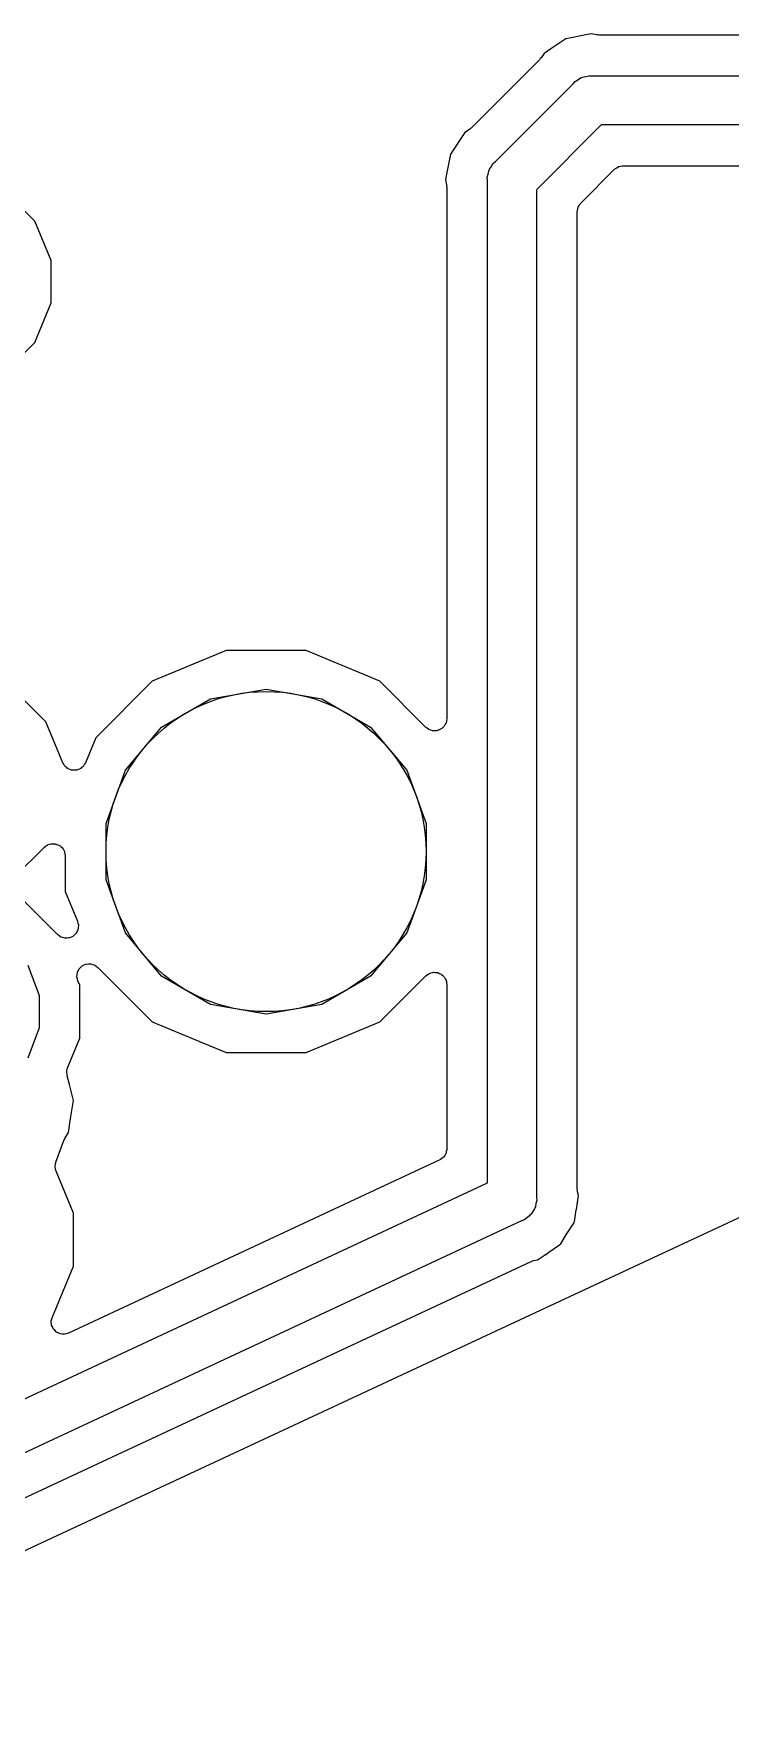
# Model space of a CAD drawing. Extents: x 24 to 196, y -189 to -31.
# Drawn here: x 90.94 to 99.61, y -171.29 to -150.21 of the extents above; entities that cross this region are included whole.
import ezdxf

# ---------------------------------------------------------------- set-up
doc = ezdxf.new("R2010")
doc.units = 0
doc.header["$MEASUREMENT"] = 0
doc.layers.add('BLACK', color=7, linetype='CONTINUOUS')

msp = doc.modelspace()

# ---------------------------------------------------------------- linework, layer by layer
at = {"layer": 'BLACK', "linetype": 'CONTINUOUS'}
for p, q in [((97.5618, -150.275), (97.3775, -150.399)), ((97.5906, -150.27), (97.5618, -150.275)), ((97.8136, -150.225), (97.5906, -150.27)), ((97.5906, -150.27), (97.5906, -150.27)), ((97.8789, -150.212), (97.8136, -150.225)), ((97.8136, -150.225), (97.8136, -150.225)), ((97.9442, -150.225), (97.8789, -150.212)), ((97.9592, -150.226), (97.9442, -150.225)), ((97.974, -150.228), (97.9592, -150.226)), ((154.172, -150.228), (97.974, -150.228)), ((97.2929, -150.455), (97.2559, -150.51)), ((97.3775, -150.399), (97.2929, -150.455)), ((97.2369, -150.534), (96.3859, -151.385)), ((97.2455, -150.521), (97.2369, -150.534)), ((97.2559, -150.51), (97.2455, -150.521)), ((96.6873, -151.802), (97.654, -150.835)), ((97.654, -150.835), (97.68, -150.804)), ((97.68, -150.804), (97.715, -150.784)), ((97.715, -150.784), (97.7481, -150.761)), ((97.7481, -150.761), (97.7613, -150.757)), ((97.7613, -150.757), (97.773, -150.75)), ((97.773, -150.75), (97.8129, -150.743)), ((97.8129, -150.743), (97.8519, -150.733)), ((97.8519, -150.733), (97.8922, -150.736)), ((97.8922, -150.736), (154.445, -150.736)), ((96.3074, -151.441), (96.1277, -151.709)), ((96.3628, -151.404), (96.3074, -151.441)), ((96.3736, -151.393), (96.3628, -151.404)), ((96.3859, -151.385), (96.3736, -151.393)), ((98.0052, -151.346), (97.1982, -152.153)), ((154.558, -151.346), (98.0052, -151.346)), ((96.1277, -151.709), (96.0777, -151.961)), ((96.0777, -151.961), (96.0647, -152.027)), ((96.0777, -151.961), (96.0777, -151.961)), ((96.5851, -152), (96.5955, -151.961)), ((96.5955, -151.961), (96.6025, -151.921)), ((96.6025, -151.921), (96.6094, -151.909)), ((96.6094, -151.909), (96.6129, -151.896)), ((96.6129, -151.896), (96.6361, -151.863)), ((96.6361, -151.863), (96.6563, -151.828)), ((96.6563, -151.828), (96.6873, -151.802)), ((97.7508, -152.319), (98.1709, -151.899)), ((98.1709, -151.899), (98.1764, -151.895)), ((98.1764, -151.895), (98.1807, -151.89)), ((98.1807, -151.89), (98.198, -151.88)), ((98.198, -151.88), (98.2143, -151.868)), ((98.2143, -151.868), (98.2208, -151.866)), ((98.2208, -151.866), (98.2266, -151.863)), ((98.2266, -151.863), (98.2462, -151.86)), ((98.2462, -151.86), (98.2654, -151.854)), ((98.2654, -151.854), (98.2721, -151.855)), ((98.2721, -151.855), (98.2787, -151.854)), ((98.2787, -151.854), (154.477, -151.854)), ((90.9496, -152.543), (90.5745, -152.168)), ((96.0647, -152.027), (96.0777, -152.092)), ((96.0777, -152.092), (96.078, -152.107)), ((96.078, -152.107), (96.0806, -152.122)), ((96.0806, -152.122), (96.0806, -158.741)), ((96.5886, -152.04), (96.5851, -152)), ((96.5886, -164.52), (96.5886, -152.04)), ((97.1982, -152.153), (97.1982, -164.701)), ((126.856, -152.309), (59.2762, -183.807)), ((97.7119, -152.394), (97.7154, -152.374)), ((97.7154, -152.374), (97.7187, -152.368)), ((97.7187, -152.368), (97.7205, -152.362)), ((97.7205, -152.362), (97.7319, -152.346)), ((97.7319, -152.346), (97.7418, -152.328)), ((97.7418, -152.328), (97.747, -152.324)), ((97.747, -152.324), (97.7508, -152.319)), ((91.1526, -153.033), (90.9496, -152.543)), ((97.7062, -152.426), (97.7073, -152.42)), ((97.7062, -164.598), (97.7062, -152.426)), ((97.7068, -152.413), (97.7119, -152.394)), ((97.7073, -152.42), (97.7068, -152.413)), ((91.1526, -153.563), (91.1526, -153.033)), ((90.9496, -154.054), (91.1526, -153.563)), ((90.5745, -154.429), (90.9496, -154.054)), ((93.332, -157.894), (92.4124, -158.275)), ((94.3273, -157.894), (93.332, -157.894)), ((95.2469, -158.275), (94.3273, -157.894)), ((92.4124, -158.275), (91.7086, -158.979)), ((95.8204, -158.849), (95.2469, -158.275)), ((91.0874, -158.782), (90.7051, -158.4)), ((92.5282, -158.845), (93.1372, -158.494)), ((93.1372, -158.494), (93.8296, -158.372)), ((93.8296, -158.372), (94.5221, -158.494)), ((94.5221, -158.494), (95.1311, -158.845)), ((91.298, -159.291), (91.0874, -158.782)), ((92.0762, -159.384), (92.5282, -158.845)), ((95.1311, -158.845), (95.5831, -159.384)), ((95.8367, -158.86), (95.8204, -158.849)), ((95.852, -158.873), (95.8367, -158.86)), ((95.8583, -158.875), (95.852, -158.873)), ((95.8638, -158.879), (95.8583, -158.875)), ((95.883, -158.884), (95.8638, -158.879)), ((95.9017, -158.891), (95.883, -158.884)), ((95.9084, -158.891), (95.9017, -158.891)), ((95.9149, -158.893), (95.9084, -158.891)), ((95.9347, -158.891), (95.9149, -158.893)), ((95.9546, -158.891), (95.9347, -158.891)), ((95.9609, -158.889), (95.9546, -158.891)), ((95.9676, -158.888), (95.9609, -158.889)), ((95.9857, -158.88), (95.9676, -158.888)), ((96.0044, -158.873), (95.9857, -158.88)), ((96.0095, -158.869), (96.0044, -158.873)), ((96.0156, -158.866), (96.0095, -158.869)), ((96.0297, -158.852), (96.0156, -158.866)), ((96.0449, -158.839), (96.0297, -158.852)), ((96.0483, -158.833), (96.0449, -158.839)), ((96.053, -158.828), (96.0483, -158.833)), ((96.0614, -158.81), (96.053, -158.828)), ((96.0714, -158.793), (96.0614, -158.81)), ((96.0726, -158.787), (96.0714, -158.793)), ((96.0754, -158.78), (96.0726, -158.787)), ((96.0771, -158.761), (96.0754, -158.78)), ((96.0806, -158.741), (96.0771, -158.761)), ((91.7086, -158.979), (91.5796, -159.291)), ((91.3087, -159.307), (91.298, -159.291)), ((91.3178, -159.325), (91.3087, -159.307)), ((91.3228, -159.33), (91.3178, -159.325)), ((91.3264, -159.335), (91.3228, -159.33)), ((91.3422, -159.347), (91.3264, -159.335)), ((91.5511, -159.335), (91.5353, -159.347)), ((91.5547, -159.33), (91.5511, -159.335)), ((91.5597, -159.325), (91.5547, -159.33)), ((91.5689, -159.307), (91.5597, -159.325)), ((91.5796, -159.291), (91.5689, -159.307)), ((91.3569, -159.361), (91.3422, -159.347)), ((91.3631, -159.363), (91.3569, -159.361)), ((91.3684, -159.368), (91.3631, -159.363)), ((91.3874, -159.374), (91.3684, -159.368)), ((91.4058, -159.381), (91.3874, -159.374)), ((91.4125, -159.381), (91.4058, -159.381)), ((91.4189, -159.383), (91.4125, -159.381)), ((91.4388, -159.383), (91.4189, -159.383)), ((91.4586, -159.383), (91.4388, -159.383)), ((91.465, -159.381), (91.4586, -159.383)), ((91.4717, -159.381), (91.465, -159.381)), ((91.4901, -159.374), (91.4717, -159.381)), ((91.5091, -159.368), (91.4901, -159.374)), ((91.5144, -159.363), (91.5091, -159.368)), ((91.5206, -159.361), (91.5144, -159.363)), ((91.5353, -159.347), (91.5206, -159.361)), ((91.8357, -160.045), (92.0762, -159.384)), ((95.5831, -159.384), (95.8235, -160.045)), ((91.8357, -160.748), (91.8357, -160.045)), ((95.8235, -160.045), (95.8235, -160.748)), ((90.6891, -160.72), (91.0676, -160.342)), ((91.0676, -160.342), (91.0839, -160.33)), ((91.0839, -160.33), (91.0991, -160.317)), ((91.0991, -160.317), (91.1054, -160.315)), ((91.1054, -160.315), (91.1109, -160.311)), ((91.1109, -160.311), (91.1302, -160.306)), ((91.1302, -160.306), (91.1489, -160.299)), ((91.1489, -160.299), (91.1556, -160.299)), ((91.1556, -160.299), (91.1621, -160.298)), ((91.1621, -160.298), (91.1819, -160.299)), ((91.1819, -160.299), (91.2018, -160.299)), ((91.2018, -160.299), (91.2081, -160.302)), ((91.2081, -160.302), (91.2148, -160.302)), ((91.2148, -160.302), (91.2328, -160.311)), ((91.2328, -160.311), (91.2515, -160.317)), ((91.2515, -160.317), (91.2567, -160.322)), ((91.2567, -160.322), (91.2628, -160.324)), ((91.2628, -160.324), (91.2768, -160.339)), ((91.2768, -160.339), (91.2921, -160.351)), ((91.2921, -160.351), (91.2954, -160.357)), ((91.2954, -160.357), (91.3002, -160.362)), ((91.3002, -160.362), (91.3086, -160.38)), ((91.3086, -160.38), (91.3186, -160.397)), ((91.3186, -160.397), (91.3197, -160.404)), ((91.3197, -160.404), (91.3226, -160.41)), ((91.3226, -160.41), (91.3243, -160.43)), ((91.3243, -160.43), (91.3277, -160.449)), ((91.3277, -160.449), (91.3277, -160.894)), ((92.0762, -161.409), (91.8357, -160.748)), ((95.8235, -160.748), (95.5831, -161.409)), ((91.2328, -161.431), (90.793, -160.991)), ((91.3277, -160.894), (91.4814, -161.265)), ((91.2518, -161.444), (91.2328, -161.431)), ((91.2702, -161.458), (91.2518, -161.444)), ((91.4444, -161.432), (91.428, -161.448)), ((91.4615, -161.416), (91.4444, -161.432)), ((91.4631, -161.413), (91.4615, -161.416)), ((91.4654, -161.411), (91.4631, -161.413)), ((91.4753, -161.39), (91.4654, -161.411)), ((91.486, -161.369), (91.4753, -161.39)), ((91.4814, -161.265), (91.4864, -161.288)), ((91.4864, -161.366), (91.486, -161.369)), ((91.4864, -161.288), (91.4924, -161.31)), ((91.4878, -161.363), (91.4864, -161.366)), ((91.4898, -161.34), (91.4878, -161.363)), ((91.4929, -161.317), (91.4898, -161.34)), ((91.4924, -161.31), (91.4921, -161.313)), ((91.4921, -161.313), (91.4929, -161.317)), ((92.5282, -161.947), (92.0762, -161.409)), ((95.5831, -161.409), (95.1311, -161.947)), ((91.2734, -161.459), (91.2702, -161.458)), ((91.2762, -161.461), (91.2734, -161.459)), ((91.2986, -161.467), (91.2762, -161.461)), ((91.3207, -161.474), (91.2986, -161.467)), ((91.3241, -161.474), (91.3207, -161.474)), ((91.3273, -161.475), (91.3241, -161.474)), ((91.3504, -161.473), (91.3273, -161.475)), ((91.3736, -161.472), (91.3504, -161.473)), ((91.3767, -161.471), (91.3736, -161.472)), ((91.3801, -161.47), (91.3767, -161.471)), ((91.4011, -161.461), (91.3801, -161.47)), ((91.4225, -161.452), (91.4011, -161.461)), ((91.425, -161.449), (91.4225, -161.452)), ((91.428, -161.448), (91.425, -161.449)), ((90.8629, -161.81), (91.0008, -162.189)), ((91.4908, -161.879), (91.5006, -161.858)), ((91.5006, -161.858), (91.503, -161.856)), ((91.503, -161.856), (91.5046, -161.853)), ((91.5046, -161.853), (91.5216, -161.837)), ((91.5216, -161.837), (91.5381, -161.821)), ((91.5381, -161.821), (91.5411, -161.82)), ((91.5411, -161.82), (91.5436, -161.817)), ((91.5436, -161.817), (91.565, -161.808)), ((91.565, -161.808), (91.586, -161.799)), ((91.586, -161.799), (91.5894, -161.798)), ((91.5894, -161.798), (91.5925, -161.797)), ((91.5925, -161.797), (91.6157, -161.796)), ((91.6157, -161.796), (91.6387, -161.794)), ((91.6387, -161.794), (91.642, -161.795)), ((91.642, -161.795), (91.6454, -161.795)), ((91.6454, -161.795), (91.6675, -161.802)), ((91.6675, -161.802), (91.6899, -161.808)), ((91.6899, -161.808), (91.6926, -161.81)), ((91.6926, -161.81), (91.6958, -161.811)), ((91.6958, -161.811), (91.7142, -161.825)), ((91.7142, -161.825), (91.7332, -161.838)), ((91.7332, -161.838), (92.4124, -162.517)), ((91.4732, -161.952), (91.4762, -161.929)), ((91.4739, -161.956), (91.4732, -161.952)), ((91.4736, -161.959), (91.4739, -161.956)), ((91.4796, -161.982), (91.4736, -161.959)), ((91.4762, -161.929), (91.4783, -161.906)), ((91.4783, -161.906), (91.4797, -161.903)), ((91.4847, -162.004), (91.4796, -161.982)), ((91.4797, -161.903), (91.4801, -161.9)), ((91.4801, -161.9), (91.4908, -161.879)), ((91.5088, -162.062), (91.4847, -162.004)), ((91.5088, -162.719), (91.5088, -162.062)), ((93.1372, -162.299), (92.5282, -161.947)), ((95.1311, -161.947), (94.5221, -162.299)), ((95.2469, -162.517), (95.8204, -161.944)), ((95.8204, -161.944), (95.8367, -161.932)), ((95.8367, -161.932), (95.852, -161.92)), ((95.852, -161.92), (95.8583, -161.917)), ((95.8583, -161.917), (95.8638, -161.913)), ((95.8638, -161.913), (95.883, -161.908)), ((95.883, -161.908), (95.9017, -161.901)), ((95.9017, -161.901), (95.9084, -161.901)), ((95.9084, -161.901), (95.9149, -161.9)), ((95.9149, -161.9), (95.9347, -161.901)), ((95.9347, -161.901), (95.9546, -161.901)), ((95.9546, -161.901), (95.9609, -161.904)), ((95.9609, -161.904), (95.9676, -161.904)), ((95.9676, -161.904), (95.9857, -161.913)), ((95.9857, -161.913), (96.0044, -161.92)), ((96.0044, -161.92), (96.0095, -161.924)), ((96.0095, -161.924), (96.0156, -161.927)), ((96.0156, -161.927), (96.0297, -161.941)), ((96.0297, -161.941), (96.0449, -161.954)), ((96.0449, -161.954), (96.0483, -161.959)), ((96.0483, -161.959), (96.053, -161.964)), ((96.053, -161.964), (96.0614, -161.982)), ((96.0614, -161.982), (96.0714, -161.999)), ((96.0714, -161.999), (96.0726, -162.006)), ((96.0726, -162.006), (96.0754, -162.012)), ((96.0754, -162.012), (96.0771, -162.032)), ((96.0771, -162.032), (96.0806, -162.051)), ((96.0806, -162.051), (96.0806, -164.099)), ((91.0008, -162.189), (91.0008, -162.592)), ((93.8296, -162.421), (93.1372, -162.299)), ((94.5221, -162.299), (93.8296, -162.421)), ((91.0008, -162.592), (90.8629, -162.971)), ((92.4124, -162.517), (93.332, -162.898)), ((94.3273, -162.898), (95.2469, -162.517)), ((91.358, -163.083), (91.5088, -162.719)), ((93.332, -162.898), (94.3273, -162.898)), ((91.3465, -163.135), (91.3476, -163.13)), ((91.3473, -163.125), (91.3533, -163.104)), ((91.3476, -163.13), (91.3473, -163.125)), ((91.3533, -163.104), (91.358, -163.083)), ((91.3493, -163.156), (91.3465, -163.135)), ((91.3496, -163.161), (91.3493, -163.156)), ((91.3493, -163.165), (91.3496, -163.161)), ((91.3501, -163.167), (91.3493, -163.165)), ((91.3508, -163.178), (91.3501, -163.167)), ((91.3531, -163.187), (91.3508, -163.178)), ((91.3532, -163.188), (91.3531, -163.187)), ((91.3804, -163.299), (91.3532, -163.188)), ((91.3805, -163.299), (91.3804, -163.299)), ((91.4285, -163.495), (91.3805, -163.299)), ((91.3805, -163.299), (91.3805, -163.299)), ((91.3978, -163.695), (91.4285, -163.495)), ((91.3802, -163.809), (91.3978, -163.695)), ((91.3978, -163.695), (91.3978, -163.695)), ((91.3978, -163.695), (91.3978, -163.695)), ((91.3163, -163.983), (91.3218, -163.969)), ((91.3218, -163.969), (91.3668, -163.895)), ((91.3668, -163.895), (91.3801, -163.809)), ((91.3801, -163.809), (91.3802, -163.809)), ((91.211, -164.265), (91.3088, -163.996)), ((91.3088, -163.996), (91.3163, -163.983)), ((96.0549, -164.18), (96.0449, -164.197)), ((96.0663, -164.163), (96.0549, -164.18)), ((96.068, -164.157), (96.0663, -164.163)), ((96.0714, -164.151), (96.068, -164.157)), ((96.0748, -164.132), (96.0714, -164.151)), ((96.08, -164.112), (96.0748, -164.132)), ((96.0806, -164.099), (96.0794, -164.106)), ((96.0794, -164.106), (96.08, -164.112)), ((91.2019, -164.317), (91.2059, -164.294)), ((91.2024, -164.32), (91.2019, -164.317)), ((91.202, -164.324), (91.2024, -164.32)), ((91.207, -164.346), (91.202, -164.324)), ((91.2059, -164.294), (91.2089, -164.271)), ((91.2111, -164.369), (91.207, -164.346)), ((91.2089, -164.271), (91.2105, -164.268)), ((91.2105, -164.268), (91.211, -164.265)), ((91.2127, -164.372), (91.2111, -164.369)), ((91.2135, -164.375), (91.2127, -164.372)), ((91.4312, -164.901), (91.2135, -164.375)), ((95.9926, -164.237), (91.3695, -166.393)), ((95.9981, -164.233), (95.9926, -164.237)), ((96.0044, -164.231), (95.9981, -164.233)), ((96.0196, -164.218), (96.0044, -164.231)), ((96.0359, -164.207), (96.0196, -164.218)), ((96.0398, -164.201), (96.0359, -164.207)), ((96.0449, -164.197), (96.0398, -164.201)), ((88.5352, -168.276), (96.5886, -164.52)), ((97.7094, -164.616), (97.7062, -164.598)), ((97.1912, -164.78), (97.1842, -164.82)), ((97.2017, -164.741), (97.1912, -164.78)), ((97.1982, -164.701), (97.2017, -164.741)), ((97.6947, -164.852), (97.7062, -164.794)), ((97.7062, -164.788), (97.7082, -164.776)), ((97.7062, -164.794), (97.7062, -164.788)), ((97.708, -164.765), (97.7213, -164.678)), ((97.7082, -164.776), (97.708, -164.765)), ((97.7105, -164.634), (97.7094, -164.616)), ((97.7213, -164.678), (97.7105, -164.634)), ((97.0101, -164.996), (88.7025, -168.87)), ((91.4312, -165.558), (91.4312, -164.901)), ((97.0481, -164.982), (97.0101, -164.996)), ((97.0791, -164.956), (97.0481, -164.982)), ((97.1122, -164.933), (97.0791, -164.956)), ((97.12, -164.922), (97.1122, -164.933)), ((97.1305, -164.913), (97.12, -164.922)), ((97.1507, -164.878), (97.1305, -164.913)), ((97.1739, -164.845), (97.1507, -164.878)), ((97.1774, -164.832), (97.1739, -164.845)), ((97.1842, -164.82), (97.1774, -164.832)), ((97.5809, -165.148), (97.6628, -165.025)), ((97.6628, -165.025), (97.6678, -165.012)), ((97.6678, -165.012), (97.6711, -165.004)), ((97.6711, -165.004), (97.6935, -164.858)), ((97.6935, -164.858), (97.6946, -164.855)), ((97.6946, -164.855), (97.6947, -164.852)), ((97.5009, -165.28), (97.5773, -165.154)), ((97.5773, -165.154), (97.5796, -165.151)), ((97.5796, -165.151), (97.5809, -165.148)), ((97.2105, -165.48), (97.2836, -165.431)), ((97.2836, -165.431), (97.2943, -165.426)), ((97.2943, -165.426), (97.3038, -165.419)), ((97.3038, -165.419), (97.3095, -165.417)), ((97.3095, -165.417), (97.357, -165.382)), ((97.357, -165.382), (97.36, -165.38)), ((97.36, -165.38), (97.3625, -165.378)), ((97.3625, -165.378), (97.485, -165.296)), ((97.485, -165.296), (97.4921, -165.289)), ((97.4921, -165.289), (97.5009, -165.28)), ((88.9791, -169.302), (97.1314, -165.5)), ((91.1723, -166.183), (91.4312, -165.558)), ((97.1314, -165.5), (97.1491, -165.495)), ((97.1491, -165.495), (97.1661, -165.488)), ((97.1661, -165.488), (97.2105, -165.48)), ((91.1532, -166.242), (91.1606, -166.214)), ((91.1578, -166.295), (91.1532, -166.242)), ((91.1532, -166.242), (91.1532, -166.242)), ((91.1606, -166.214), (91.1669, -166.191)), ((91.1669, -166.191), (91.1723, -166.183)), ((91.1669, -166.191), (91.1669, -166.191)), ((91.1669, -166.191), (91.1669, -166.191)), ((91.1681, -166.317), (91.1578, -166.295)), ((91.1802, -166.343), (91.1681, -166.317)), ((91.1962, -166.358), (91.1802, -166.343)), ((91.1802, -166.343), (91.1802, -166.343)), ((91.1802, -166.343), (91.1802, -166.343)), ((91.2176, -166.38), (91.1962, -166.358)), ((91.2461, -166.393), (91.2176, -166.38)), ((91.2176, -166.38), (91.2176, -166.38)), ((91.2176, -166.38), (91.2176, -166.38)), ((91.2656, -166.402), (91.2461, -166.393)), ((91.2908, -166.405), (91.2656, -166.402)), ((91.2656, -166.402), (91.2656, -166.402)), ((91.2656, -166.402), (91.2656, -166.402)), ((91.3183, -166.407), (91.2908, -166.405)), ((91.3397, -166.401), (91.3183, -166.407)), ((91.3183, -166.407), (91.3183, -166.407)), ((91.3183, -166.407), (91.3183, -166.407)), ((91.3694, -166.393), (91.3397, -166.401)), ((91.3695, -166.393), (91.3694, -166.393)), ((91.3695, -166.393), (91.3695, -166.393))]:
    msp.add_line(p, q, dxfattribs=at)
at = {"layer": 'BLACK'}
msp.add_circle((93.8296, -160.396), 1.9939, dxfattribs=at)

doc.saveas('drawing.dxf')
